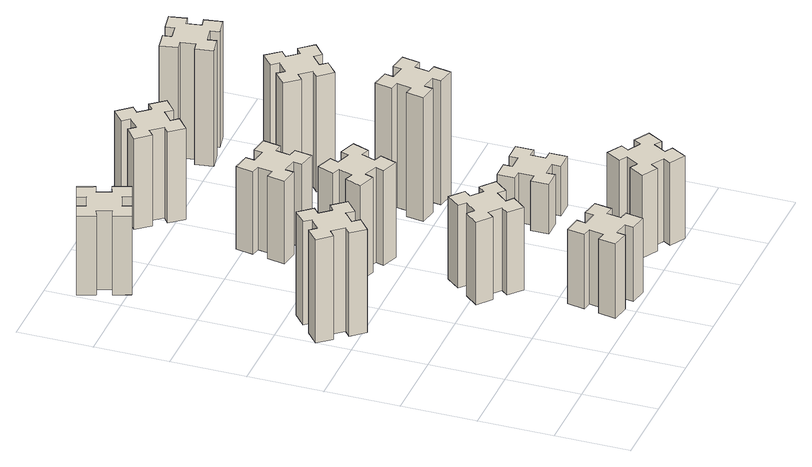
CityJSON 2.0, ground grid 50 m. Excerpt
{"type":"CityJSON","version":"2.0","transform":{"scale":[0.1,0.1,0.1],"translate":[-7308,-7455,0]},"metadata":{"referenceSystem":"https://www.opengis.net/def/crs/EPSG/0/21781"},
"CityObjects":{
"building1":{"type":"Building","attributes":{"class":"1000","function":"1000","usage":"1000","yearOfConstruction":2016,"roofType":"1000","measuredHeight":75,"storeysAboveGround":30,"storeysBelowGround":0},"geometry":[{"type":"Solid","lod":"1","boundaries":[[[[0,1,2,3,4,5,6,7,8,9,10,11,12,13,14,15,16,17,18,19]],[[17,16,20,21]],[[16,15,22,20]],[[15,14,23,22]],[[14,13,24,23]],[[13,12,25,24]],[[12,11,26,25]],[[11,10,27,26]],[[10,9,28,27]],[[9,8,29,28]],[[8,7,30,29]],[[7,6,31,30]],[[6,5,32,31]],[[5,4,33,32]],[[4,3,34,33]],[[3,2,35,34]],[[2,1,36,35]],[[1,0,37,36]],[[0,19,38,37]],[[19,18,39,38]],[[18,17,21,39]],[[24,25,26,27,28,29,30,31,32,33,34,35,36,37,38,39,21,20,22,23]]]]}]},
"building2":{"type":"Building","attributes":{"class":"1000","function":"1000","usage":"1000","yearOfConstruction":2016,"roofType":"1000","measuredHeight":54,"storeysAboveGround":30,"storeysBelowGround":0},"geometry":[{"type":"Solid","lod":"1","boundaries":[[[[40,41,42,43,44,45,46,47,48,49,50,51,52,53,54,55,56,57,58,59]],[[57,56,60,61]],[[56,55,62,60]],[[55,54,63,62]],[[54,53,64,63]],[[53,52,65,64]],[[52,51,66,65]],[[51,50,67,66]],[[50,49,68,67]],[[49,48,69,68]],[[48,47,70,69]],[[47,46,71,70]],[[46,45,72,71]],[[45,44,73,72]],[[44,43,74,73]],[[43,42,75,74]],[[42,41,76,75]],[[41,40,77,76]],[[40,59,78,77]],[[59,58,79,78]],[[58,57,61,79]],[[64,65,66,67,68,69,70,71,72,73,74,75,76,77,78,79,61,60,62,63]]]]}]},
"building3":{"type":"Building","attributes":{"class":"1000","function":"1000","usage":"1000","yearOfConstruction":2016,"roofType":"1000","measuredHeight":57,"storeysAboveGround":30,"storeysBelowGround":0},"geometry":[{"type":"Solid","lod":"1","boundaries":[[[[80,81,82,83,84,85,86,87,88,89,90,91,92,93,94,95,96,97,98,99]],[[97,96,100,101]],[[96,95,102,100]],[[95,94,103,102]],[[94,93,104,103]],[[93,92,105,104]],[[92,91,106,105]],[[91,90,107,106]],[[90,89,108,107]],[[89,88,109,108]],[[88,87,110,109]],[[87,86,111,110]],[[86,85,112,111]],[[85,84,113,112]],[[84,83,114,113]],[[83,82,115,114]],[[82,81,116,115]],[[81,80,117,116]],[[80,99,118,117]],[[99,98,119,118]],[[98,97,101,119]],[[104,105,106,107,108,109,110,111,112,113,114,115,116,117,118,119,101,100,102,103]]]]}]},
"building4":{"type":"Building","attributes":{"class":"1000","function":"1000","usage":"1000","yearOfConstruction":2016,"roofType":"1000","measuredHeight":60,"storeysAboveGround":30,"storeysBelowGround":0},"geometry":[{"type":"Solid","lod":"1","boundaries":[[[[120,121,122,123,124,125,126,127,128,129,130,131,132,133,134,135,136,137,138,139]],[[137,136,140,141]],[[136,135,142,140]],[[135,134,143,142]],[[134,133,144,143]],[[133,132,145,144]],[[132,131,146,145]],[[131,130,147,146]],[[130,129,148,147]],[[129,128,149,148]],[[128,127,150,149]],[[127,126,151,150]],[[126,125,152,151]],[[125,124,153,152]],[[124,123,154,153]],[[123,122,155,154]],[[122,121,156,155]],[[121,120,157,156]],[[120,139,158,157]],[[139,138,159,158]],[[138,137,141,159]],[[144,145,146,147,148,149,150,151,152,153,154,155,156,157,158,159,141,140,142,143]]]]}]},
"building5":{"type":"Building","attributes":{"class":"1000","function":"1000","usage":"1000","yearOfConstruction":2016,"roofType":"1000","measuredHeight":69,"storeysAboveGround":30,"storeysBelowGround":0},"geometry":[{"type":"Solid","lod":"1","boundaries":[[[[160,161,162,163,164,165,166,167,168,169,170,171,172,173,174,175,176,177,178,179]],[[177,176,180,181]],[[176,175,182,180]],[[175,174,183,182]],[[174,173,184,183]],[[173,172,185,184]],[[172,171,186,185]],[[171,170,187,186]],[[170,169,188,187]],[[169,168,189,188]],[[168,167,190,189]],[[167,166,191,190]],[[166,165,192,191]],[[165,164,193,192]],[[164,163,194,193]],[[163,162,195,194]],[[162,161,196,195]],[[161,160,197,196]],[[160,179,198,197]],[[179,178,199,198]],[[178,177,181,199]],[[184,185,186,187,188,189,190,191,192,193,194,195,196,197,198,199,181,180,182,183]]]]}]},
"building6":{"type":"Building","attributes":{"class":"1000","function":"1000","usage":"1000","yearOfConstruction":2016,"roofType":"1000","measuredHeight":60,"storeysAboveGround":30,"storeysBelowGround":0},"geometry":[{"type":"Solid","lod":"1","boundaries":[[[[200,201,202,203,204,205,206,207,208,209,210,211,212,213,214,215,216,217,218,219]],[[217,216,220,221]],[[216,215,222,220]],[[215,214,223,222]],[[214,213,224,223]],[[213,212,225,224]],[[212,211,226,225]],[[211,210,227,226]],[[210,209,228,227]],[[209,208,229,228]],[[208,207,230,229]],[[207,206,231,230]],[[206,205,232,231]],[[205,204,233,232]],[[204,203,234,233]],[[203,202,235,234]],[[202,201,236,235]],[[201,200,237,236]],[[200,219,238,237]],[[219,218,239,238]],[[218,217,221,239]],[[224,225,226,227,228,229,230,231,232,233,234,235,236,237,238,239,221,220,222,223]]]]}]},
"building7":{"type":"Building","attributes":{"class":"1000","function":"1000","usage":"1000","yearOfConstruction":2016,"roofType":"1000","measuredHeight":60,"storeysAboveGround":30,"storeysBelowGround":0},"geometry":[{"type":"Solid","lod":"1","boundaries":[[[[240,241,242,243,244,245,246,247,248,249,250,251,252,253,254,255,256,257,258,259]],[[257,256,260,261]],[[256,255,262,260]],[[255,254,263,262]],[[254,253,264,263]],[[253,252,265,264]],[[252,251,266,265]],[[251,250,267,266]],[[250,249,268,267]],[[249,248,269,268]],[[248,247,270,269]],[[247,246,271,270]],[[246,245,272,271]],[[245,244,273,272]],[[244,243,274,273]],[[243,242,275,274]],[[242,241,276,275]],[[241,240,277,276]],[[240,259,278,277]],[[259,258,279,278]],[[258,257,261,279]],[[264,265,266,267,268,269,270,271,272,273,274,275,276,277,278,279,261,260,262,263]]]]}]},
"building8":{"type":"Building","attributes":{"class":"1000","function":"1000","usage":"1000","yearOfConstruction":2016,"roofType":"1000","measuredHeight":66,"storeysAboveGround":30,"storeysBelowGround":0},"geometry":[{"type":"Solid","lod":"1","boundaries":[[[[280,281,282,283,284,285,286,287,288,289,290,291,292,293,294,295,296,297,298,299]],[[297,296,300,301]],[[296,295,302,300]],[[295,294,303,302]],[[294,293,304,303]],[[293,292,305,304]],[[292,291,306,305]],[[291,290,307,306]],[[290,289,308,307]],[[289,288,309,308]],[[288,287,310,309]],[[287,286,311,310]],[[286,285,312,311]],[[285,284,313,312]],[[284,283,314,313]],[[283,282,315,314]],[[282,281,316,315]],[[281,280,317,316]],[[280,299,318,317]],[[299,298,319,318]],[[298,297,301,319]],[[304,305,306,307,308,309,310,311,312,313,314,315,316,317,318,319,301,300,302,303]]]]}]},
"building9":{"type":"Building","attributes":{"class":"1000","function":"1000","usage":"1000","yearOfConstruction":2016,"roofType":"1000","measuredHeight":36,"storeysAboveGround":30,"storeysBelowGround":0},"geometry":[{"type":"Solid","lod":"1","boundaries":[[[[320,321,322,323,324,325,326,327,328,329,330,331,332,333,334,335,336,337,338,339]],[[337,336,340,341]],[[336,335,342,340]],[[335,334,343,342]],[[334,333,344,343]],[[333,332,345,344]],[[332,331,346,345]],[[331,330,347,346]],[[330,329,348,347]],[[329,328,349,348]],[[328,327,350,349]],[[327,326,351,350]],[[326,325,352,351]],[[325,324,353,352]],[[324,323,354,353]],[[323,322,355,354]],[[322,321,356,355]],[[321,320,357,356]],[[320,339,358,357]],[[339,338,359,358]],[[338,337,341,359]],[[344,345,346,347,348,349,350,351,352,353,354,355,356,357,358,359,341,340,342,343]]]]}]},
"building10":{"type":"Building","attributes":{"class":"1000","function":"1000","usage":"1000","yearOfConstruction":2016,"roofType":"1000","measuredHeight":90,"storeysAboveGround":30,"storeysBelowGround":0},"geometry":[{"type":"Solid","lod":"1","boundaries":[[[[360,361,362,363,364,365,366,367,368,369,370,371,372,373,374,375,376,377,378,379]],[[377,376,380,381]],[[376,375,382,380]],[[375,374,383,382]],[[374,373,384,383]],[[373,372,385,384]],[[372,371,386,385]],[[371,370,387,386]],[[370,369,388,387]],[[369,368,389,388]],[[368,367,390,389]],[[367,366,391,390]],[[366,365,392,391]],[[365,364,393,392]],[[364,363,394,393]],[[363,362,395,394]],[[362,361,396,395]],[[361,360,397,396]],[[360,379,398,397]],[[379,378,399,398]],[[378,377,381,399]],[[384,385,386,387,388,389,390,391,392,393,394,395,396,397,398,399,381,380,382,383]]]]}]},
"building11":{"type":"Building","attributes":{"class":"1000","function":"1000","usage":"1000","yearOfConstruction":2016,"roofType":"1000","measuredHeight":84,"storeysAboveGround":30,"storeysBelowGround":0},"geometry":[{"type":"Solid","lod":"1","boundaries":[[[[400,401,402,403,404,405,406,407,408,409,410,411,412,413,414,415,416,417,418,419]],[[417,416,420,421]],[[416,415,422,420]],[[415,414,423,422]],[[414,413,424,423]],[[413,412,425,424]],[[412,411,426,425]],[[411,410,427,426]],[[410,409,428,427]],[[409,408,429,428]],[[408,407,430,429]],[[407,406,431,430]],[[406,405,432,431]],[[405,404,433,432]],[[404,403,434,433]],[[403,402,435,434]],[[402,401,436,435]],[[401,400,437,436]],[[400,419,438,437]],[[419,418,439,438]],[[418,417,421,439]],[[424,425,426,427,428,429,430,431,432,433,434,435,436,437,438,439,421,420,422,423]]]]}]},
"building12":{"type":"Building","attributes":{"class":"1000","function":"1000","usage":"1000","yearOfConstruction":2016,"roofType":"1000","measuredHeight":84,"storeysAboveGround":30,"storeysBelowGround":0},"geometry":[{"type":"Solid","lod":"1","boundaries":[[[[440,441,442,443,444,445,446,447,448,449,450,451,452,453,454,455,456,457,458,459]],[[457,456,460,461]],[[456,455,462,460]],[[455,454,463,462]],[[454,453,464,463]],[[453,452,465,464]],[[452,451,466,465]],[[451,450,467,466]],[[450,449,468,467]],[[449,448,469,468]],[[448,447,470,469]],[[447,446,471,470]],[[446,445,472,471]],[[445,444,473,472]],[[444,443,474,473]],[[443,442,475,474]],[[442,441,476,475]],[[441,440,477,476]],[[440,459,478,477]],[[459,458,479,478]],[[458,457,461,479]],[[464,465,466,467,468,469,470,471,472,473,474,475,476,477,478,479,461,460,462,463]]]]}]}
},
"vertices":[
[278,1599,0],[354,1663,0],[393,1617,0],[485,1694,0],[408,1786,0],[362,1748,0],[297,1824,0],[343,1863,0],[266,1955,0],[174,1878,0],[213,1832,0],[136,1767,0],[98,1813,0],[6,1736,0],[83,1644,0],[129,1683,0],[193,1606,0],[147,1568,0],[224,1476,0],[316,1553,0],[193,1606,750],[147,1568,750],[129,1683,750],[83,1644,750],[6,1736,750],[98,1813,750],[136,1767,750],[213,1832,750],[174,1878,750],[266,1955,750],[343,1863,750],[297,1824,750],[362,1748,750],[408,1786,750],[485,1694,750],[393,1617,750],[354,1663,750],[278,1599,750],[316,1553,750],[224,1476,750],
[1154,335,0],[1055,352,0],[1066,411,0],[947,432,0],[927,314,0],[986,304,0],[968,205,0],[909,216,0],[888,97,0],[1007,77,0],[1017,136,0],[1115,118,0],[1105,59,0],[1223,38,0],[1244,157,0],[1185,167,0],[1202,265,0],[1261,255,0],[1282,373,0],[1164,394,0],[1202,265,540],[1261,255,540],[1185,167,540],[1244,157,540],[1223,38,540],[1105,59,540],[1115,118,540],[1017,136,540],[1007,77,540],[888,97,540],[909,216,540],[968,205,540],[986,304,540],[927,314,540],[947,432,540],[1066,411,540],[1055,352,540],[1154,335,540],[1164,394,540],[1282,373,540],
[236,3075,0],[330,3109,0],[350,3053,0],[463,3094,0],[422,3207,0],[366,3186,0],[332,3280,0],[388,3300,0],[347,3413,0],[234,3372,0],[255,3316,0],[161,3282,0],[140,3338,0],[27,3297,0],[69,3184,0],[125,3205,0],[159,3111,0],[103,3090,0],[144,2977,0],[257,3019,0],[159,3111,570],[103,3090,570],[125,3205,570],[69,3184,570],[27,3297,570],[140,3338,570],[161,3282,570],[255,3316,570],[234,3372,570],[347,3413,570],[388,3300,570],[332,3280,570],[366,3186,570],[422,3207,570],[463,3094,570],[350,3053,570],[330,3109,570],[236,3075,570],[257,3019,570],[144,2977,570],
[1037,866,0],[1102,943,0],[1148,904,0],[1225,996,0],[1133,1073,0],[1094,1027,0],[1018,1092,0],[1056,1138,0],[964,1215,0],[887,1123,0],[933,1084,0],[869,1008,0],[823,1046,0],[746,954,0],[838,877,0],[876,923,0],[953,859,0],[914,813,0],[1006,736,0],[1083,828,0],[953,859,600],[914,813,600],[876,923,600],[838,877,600],[746,954,600],[823,1046,600],[869,1008,600],[933,1084,600],[887,1123,600],[964,1215,600],[1056,1138,600],[1018,1092,600],[1094,1027,600],[1133,1073,600],[1225,996,600],[1148,904,600],[1102,943,600],[1037,866,600],[1083,828,600],[1006,736,600],
[1072,1731,0],[1106,1825,0],[1162,1804,0],[1203,1917,0],[1090,1958,0],[1070,1902,0],[976,1936,0],[997,1992,0],[884,2033,0],[843,1920,0],[899,1900,0],[865,1806,0],[809,1827,0],[767,1714,0],[880,1673,0],[901,1729,0],[995,1695,0],[974,1639,0],[1087,1597,0],[1128,1710,0],[995,1695,690],[974,1639,690],[901,1729,690],[880,1673,690],[767,1714,690],[809,1827,690],[865,1806,690],[899,1900,690],[843,1920,690],[884,2033,690],[997,1992,690],[976,1936,690],[1070,1902,690],[1090,1958,690],[1203,1917,690],[1162,1804,690],[1106,1825,690],[1072,1731,690],[1128,1710,690],[1087,1597,690],
[886,2424,0],[868,2325,0],[809,2336,0],[788,2217,0],[907,2197,0],[917,2256,0],[1015,2238,0],[1005,2179,0],[1123,2158,0],[1144,2277,0],[1085,2287,0],[1102,2385,0],[1161,2375,0],[1182,2493,0],[1064,2514,0],[1054,2455,0],[955,2472,0],[966,2531,0],[847,2552,0],[827,2434,0],[955,2472,600],[966,2531,600],[1054,2455,600],[1064,2514,600],[1182,2493,600],[1161,2375,600],[1102,2385,600],[1085,2287,600],[1144,2277,600],[1123,2158,600],[1005,2179,600],[1015,2238,600],[917,2256,600],[907,2197,600],[788,2217,600],[809,2336,600],[868,2325,600],[886,2424,600],[827,2434,600],[847,2552,600],
[1755,334,0],[1705,247,0],[1653,277,0],[1593,173,0],[1697,113,0],[1727,165,0],[1814,115,0],[1784,63,0],[1888,3,0],[1948,107,0],[1896,137,0],[1946,224,0],[1998,194,0],[2058,298,0],[1954,358,0],[1924,306,0],[1837,356,0],[1867,408,0],[1763,468,0],[1703,364,0],[1837,356,600],[1867,408,600],[1924,306,600],[1954,358,600],[2058,298,600],[1998,194,600],[1946,224,600],[1896,137,600],[1948,107,600],[1888,3,600],[1784,63,600],[1814,115,600],[1727,165,600],[1697,113,600],[1593,173,600],[1653,277,600],[1705,247,600],[1755,334,600],[1703,364,600],[1763,468,600],
[1202,3228,0],[1137,3304,0],[1183,3343,0],[1106,3435,0],[1014,3358,0],[1053,3312,0],[976,3247,0],[938,3293,0],[846,3216,0],[923,3124,0],[969,3163,0],[1033,3086,0],[987,3048,0],[1064,2956,0],[1156,3033,0],[1118,3079,0],[1194,3143,0],[1233,3097,0],[1325,3174,0],[1248,3266,0],[1194,3143,660],[1233,3097,660],[1118,3079,660],[1156,3033,660],[1064,2956,660],[987,3048,660],[1033,3086,660],[969,3163,660],[923,3124,660],[846,3216,660],[938,3293,660],[976,3247,660],[1053,3312,660],[1014,3358,660],[1106,3435,660],[1183,3343,660],[1137,3304,660],[1202,3228,660],[1248,3266,660],[1325,3174,660],
[1715,1025,0],[1715,925,0],[1655,925,0],[1655,805,0],[1775,805,0],[1775,865,0],[1875,865,0],[1875,805,0],[1995,805,0],[1995,925,0],[1935,925,0],[1935,1025,0],[1995,1025,0],[1995,1145,0],[1875,1145,0],[1875,1085,0],[1775,1085,0],[1775,1145,0],[1655,1145,0],[1655,1025,0],[1775,1085,360],[1775,1145,360],[1875,1085,360],[1875,1145,360],[1995,1145,360],[1995,1025,360],[1935,1025,360],[1935,925,360],[1995,925,360],[1995,805,360],[1875,805,360],[1875,865,360],[1775,865,360],[1775,805,360],[1655,805,360],[1655,925,360],[1715,925,360],[1715,1025,360],[1655,1025,360],[1655,1145,360],
[1825,1647,0],[1842,1745,0],[1901,1735,0],[1922,1853,0],[1804,1874,0],[1794,1815,0],[1695,1832,0],[1706,1891,0],[1587,1912,0],[1567,1794,0],[1626,1784,0],[1608,1685,0],[1549,1696,0],[1528,1577,0],[1647,1557,0],[1657,1616,0],[1755,1598,0],[1745,1539,0],[1863,1518,0],[1884,1637,0],[1755,1598,900],[1745,1539,900],[1657,1616,900],[1647,1557,900],[1528,1577,900],[1549,1696,900],[1608,1685,900],[1626,1784,900],[1567,1794,900],[1587,1912,900],[1706,1891,900],[1695,1832,900],[1794,1815,900],[1804,1874,900],[1922,1853,900],[1901,1735,900],[1842,1745,900],[1825,1647,900],[1884,1637,900],[1863,1518,900],
[1842,2488,0],[1777,2564,0],[1823,2603,0],[1746,2695,0],[1654,2618,0],[1693,2572,0],[1616,2507,0],[1578,2553,0],[1486,2476,0],[1563,2384,0],[1609,2423,0],[1673,2346,0],[1627,2308,0],[1704,2216,0],[1796,2293,0],[1758,2339,0],[1834,2403,0],[1873,2357,0],[1965,2434,0],[1888,2526,0],[1834,2403,840],[1873,2357,840],[1758,2339,840],[1796,2293,840],[1704,2216,840],[1627,2308,840],[1673,2346,840],[1609,2423,840],[1563,2384,840],[1486,2476,840],[1578,2553,840],[1616,2507,840],[1693,2572,840],[1654,2618,840],[1746,2695,840],[1823,2603,840],[1777,2564,840],[1842,2488,840],[1888,2526,840],[1965,2434,840],
[1942,3165,0],[1925,3264,0],[1984,3274,0],[1963,3392,0],[1845,3371,0],[1855,3312,0],[1757,3295,0],[1747,3354,0],[1628,3333,0],[1649,3215,0],[1708,3225,0],[1726,3127,0],[1667,3117,0],[1687,2998,0],[1806,3019,0],[1795,3078,0],[1894,3096,0],[1904,3037,0],[2022,3057,0],[2001,3176,0],[1894,3096,840],[1904,3037,840],[1795,3078,840],[1806,3019,840],[1687,2998,840],[1667,3117,840],[1726,3127,840],[1708,3225,840],[1649,3215,840],[1628,3333,840],[1747,3354,840],[1757,3295,840],[1855,3312,840],[1845,3371,840],[1963,3392,840],[1984,3274,840],[1925,3264,840],[1942,3165,840],[2001,3176,840],[2022,3057,840]
]}
